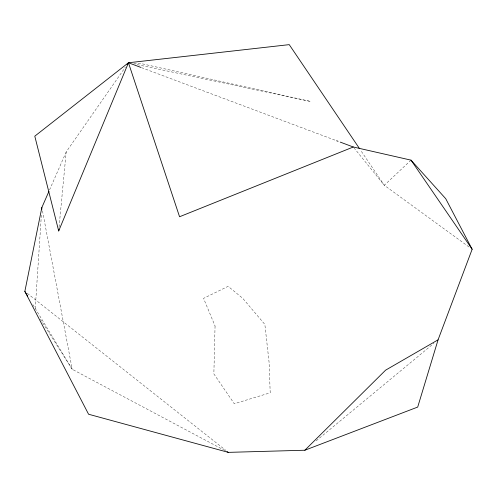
<?xml version="1.0" encoding="UTF-8"?>
<svg xmlns="http://www.w3.org/2000/svg" width="497" height="497" viewBox="0 0 497 497"><rect width="100%" height="100%" fill="white"/><g stroke="black" fill="none" stroke-linecap="round" stroke-linejoin="round"><path stroke-width="0.37" stroke-dasharray="2.48 1.86" d="M35.244 308.531L41.357 215.207M59.056 227.129L66.194 151.927L125.356 67.188M49.563 189.91L66.194 151.927M411 160.14L384.305 185.288L354.274 148.199M316.191 440.827L433.881 343.315M133.817 63.131L141.49 63.653L310.625 101.469L135.283 64.212M141.502 67.654L335.897 140.483M224.899 450.543L72.195 369.271L40.45 319.285M469.013 246.978L384.305 185.288L360.431 149.964M27.279 293.323L225.893 450.437M32.877 304.599L72.195 369.271L42.438 210.548M215.058 326.02L213.859 373.874L234.286 403.757L270.206 392.792L269.07 362.145L264.851 324.411L242.66 298.231L228.111 286.328L203.577 298.368L215.058 326.02"/><path stroke-width="0.75" d="M41.711 209.809L41.86 207.498L48.948 191.32M359.561 148.678L289.235 44.637L128.45 62.759L34.79 136.172L58.696 230.968L58.839 229.434M340.252 142.117L353.305 147.006L411 160.14L445.734 198.701L472.15 249.264L438.062 339.849L417.704 407.068L304.841 450.232L228.322 452.363L88.578 414.237L24.85 291.404L41.86 207.498M58.696 230.968L128.45 62.759L140.781 67.381M127.126 64.66L128.45 62.759L179.56 216.748L353.305 147.006M304.841 450.232L385.622 370.147L438.062 339.849M336.624 140.757L338.072 141.297M226.955 451.63L228.322 452.363M411 160.14L472.15 249.264M24.85 291.404L27.658 296.019"/></g></svg>
